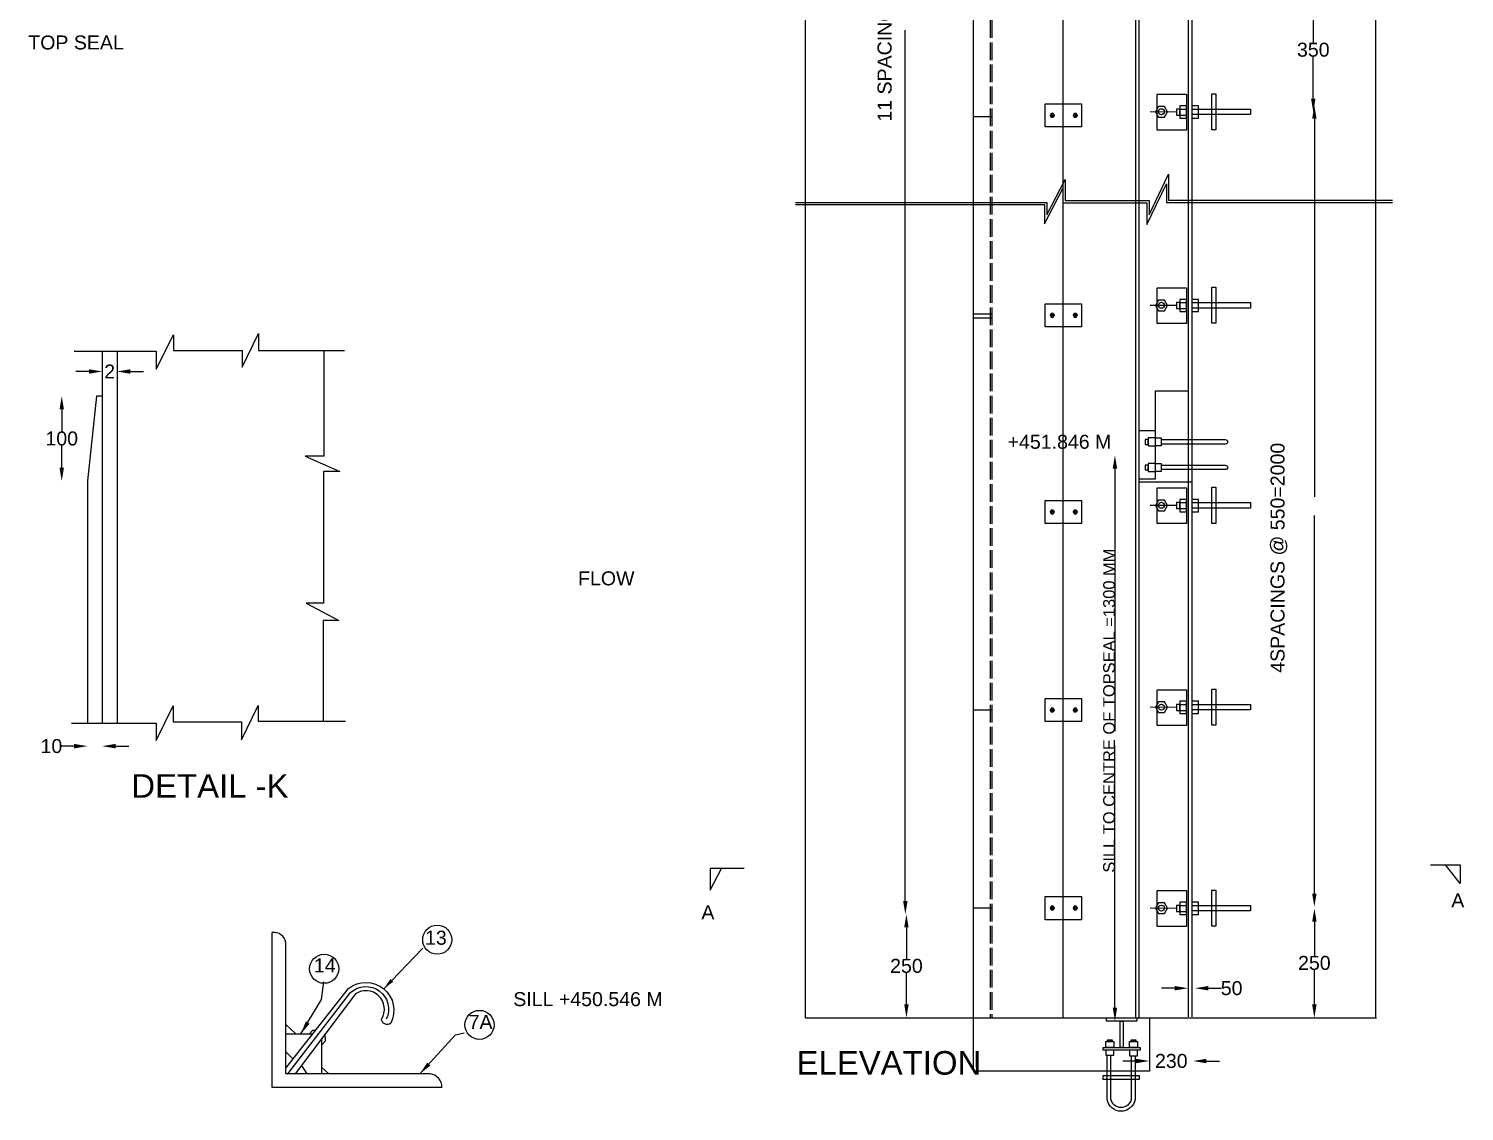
# Model space of a CAD drawing. Header units: inches. Extents: x 1509 to 4188, y -1217 to 874.
# Drawn here: x 2502 to 3477, y -643 to 92 of the extents above; entities that cross this region are included whole.
import ezdxf

# ---------------------------------------------------------------- set-up
doc = ezdxf.new("R2010")
doc.units = ezdxf.units.IN
doc.header["$MEASUREMENT"] = 0
doc.linetypes.add('ACAD_ISO02W100', pattern=[15, 12, -3])
doc.layers.add('DIMENSIONS', color=7, linetype='Continuous')
doc.layers.add('TEXT', color=1, linetype='Continuous')
doc.styles.get("Standard").update_dxf_attribs({"font": 'arial.ttf', "height": 9.5})
doc.dimstyles.get("Standard").update_dxf_attribs({"dimtxt": 11, "dimasz": 9, "dimexe": 0.18, "dimexo": 0.0625, "dimgap": 0.09, "dimtad": 0, "dimtih": 1, "dimtoh": 1, "dimdec": 4, "dimzin": 0, "dimdsep": 46, "dimtxsty": 'Standard', "dimcen": 0.09, "dimse1": 1, "dimse2": 1, "dimadec": 0, "dimazin": 0, "dimtfac": 1, "dimtdec": 4, "dimtofl": 0, "dimtmove": 0, "dimatfit": 3, "dimfxl": 1, "dimtolj": 1, "dimtzin": 0, "dimarcsym": 0})

# ---------------------------------------------------------------- blocks, each defined once
blk = doc.blocks.new('*D18')
at = {"layer": 'Defpoints', "color": 0, "transparency": 16777216}
for p in [(3289.8, 120.34), (3284.19, 35.8), (3374.86, 35.8)]:
    blk.add_point(p, dxfattribs=at)
at = {"layer": 'DIMENSIONS', "color": 0, "lineweight": -2, "transparency": 16777216}
for p, q in [((3374.86, 111.34), (3374.86, 83.01)), ((3374.86, 44.8), (3374.86, 73.13))]:
    blk.add_line(p, q, dxfattribs=at)
at = {"layer": 'DIMENSIONS', "color": 0, "transparency": 16777216}
for points in [[(3373.36, 111.34), (3376.36, 111.34), (3374.86, 120.34)], [(3373.36, 44.8), (3376.36, 44.8), (3374.86, 35.8)]]:
    blk.add_solid(points, dxfattribs=at)
at = {"layer": 'DIMENSIONS', "color": 0, "transparency": 16777216, "insert": (3374.86, 78.07), "char_height": 9.5, "attachment_point": 5}
blk.add_mtext('\\A1;350', dxfattribs=at)
blk = doc.blocks.new('*D19')
at = {"layer": 'Defpoints', "color": 0, "transparency": 16777216}
for p in [(3296.93, -505.03), (3296.93, -579.33), (3375.61, -579.33)]:
    blk.add_point(p, dxfattribs=at)
at = {"layer": 'DIMENSIONS', "color": 0, "lineweight": -2, "transparency": 16777216}
for p, q in [((3375.61, -514.03), (3375.61, -537.24)), ((3375.61, -570.33), (3375.61, -547.12))]:
    blk.add_line(p, q, dxfattribs=at)
at = {"layer": 'DIMENSIONS', "color": 0, "transparency": 16777216}
for points in [[(3374.11, -514.03), (3377.11, -514.03), (3375.61, -505.03)], [(3374.11, -570.33), (3377.11, -570.33), (3375.61, -579.33)]]:
    blk.add_solid(points, dxfattribs=at)
at = {"layer": 'DIMENSIONS', "color": 0, "transparency": 16777216, "insert": (3375.61, -542.18), "char_height": 9.5, "attachment_point": 5}
blk.add_mtext('\\A1;250', dxfattribs=at)
blk = doc.blocks.new('*D21')
at = {"layer": 'Defpoints', "color": 0, "transparency": 16777216}
for p in [(3097.8, -509.04), (3097.8, -579.33), (3098.55, -579.33)]:
    blk.add_point(p, dxfattribs=at)
at = {"layer": 'DIMENSIONS', "color": 0, "lineweight": -2, "transparency": 16777216}
for p, q in [((3098.55, -518.04), (3098.55, -539.24)), ((3098.55, -570.33), (3098.55, -549.12))]:
    blk.add_line(p, q, dxfattribs=at)
at = {"layer": 'DIMENSIONS', "color": 0, "transparency": 16777216}
for points in [[(3097.05, -518.04), (3100.05, -518.04), (3098.55, -509.04)], [(3097.05, -570.33), (3100.05, -570.33), (3098.55, -579.33)]]:
    blk.add_solid(points, dxfattribs=at)
at = {"layer": 'DIMENSIONS', "color": 0, "transparency": 16777216, "insert": (3098.55, -544.18), "char_height": 9.5, "attachment_point": 5}
blk.add_mtext('\\A1;250', dxfattribs=at)
blk = doc.blocks.new('*D22')
at = {"layer": 'Defpoints', "color": 0, "transparency": 16777216}
for p in [(3254.03, -197.4), (3240.18, -581.58), (3245.84, -581.58)]:
    blk.add_point(p, dxfattribs=at)
at = {"layer": 'DIMENSIONS', "color": 0, "lineweight": -2, "transparency": 16777216}
for p, q in [((3240.18, -206.4), (3240.18, -384.65)), ((3240.18, -572.58), (3240.18, -394.33))]:
    blk.add_line(p, q, dxfattribs=at)
at = {"layer": 'DIMENSIONS', "color": 0, "transparency": 16777216}
for points in [[(3238.68, -206.4), (3241.68, -206.4), (3240.18, -197.4)], [(3238.68, -572.58), (3241.68, -572.58), (3240.18, -581.58)]]:
    blk.add_solid(points, dxfattribs=at)
at = {"layer": 'DIMENSIONS', "color": 0, "transparency": 16777216, "insert": (3240.18, -389.49), "char_height": 9.5, "attachment_point": 5}
blk.add_mtext('\\A1;  ', dxfattribs=at)
blk = doc.blocks.new('*D23')
at = {"layer": 'Defpoints', "color": 0, "transparency": 16777216}
for p in [(3289.8, -559.31), (3294.56, -559.31), (3294.56, -559.31)]:
    blk.add_point(p, dxfattribs=at)
at = {"layer": 'DIMENSIONS', "color": 0, "lineweight": -2, "transparency": 16777216}
for p, q in [((3280.8, -559.31), (3271.8, -559.31)), ((3303.56, -559.31), (3312.56, -559.31))]:
    blk.add_line(p, q, dxfattribs=at)
at = {"layer": 'DIMENSIONS', "color": 0, "transparency": 16777216}
for points in [[(3280.8, -557.81), (3280.8, -560.81), (3289.8, -559.31)], [(3303.56, -557.81), (3303.56, -560.81), (3294.56, -559.31)]]:
    blk.add_solid(points, dxfattribs=at)
at = {"layer": 'DIMENSIONS', "color": 0, "transparency": 16777216, "insert": (3319.43, -559.31), "char_height": 9.5, "attachment_point": 5}
blk.add_mtext('\\A1;50', dxfattribs=at)
blk = doc.blocks.new('*D24')
at = {"layer": 'Defpoints', "color": 0, "transparency": 16777216}
for p in [(3263.58, -579.33), (3293.28, -579.33), (3293.28, -608.73)]:
    blk.add_point(p, dxfattribs=at)
at = {"layer": 'DIMENSIONS', "color": 0, "lineweight": -2, "transparency": 16777216}
for p, q in [((3254.58, -608.73), (3245.58, -608.73)), ((3302.28, -608.73), (3311.28, -608.73))]:
    blk.add_line(p, q, dxfattribs=at)
at = {"layer": 'DIMENSIONS', "color": 0, "transparency": 16777216}
for points in [[(3254.58, -607.23), (3254.58, -610.23), (3263.58, -608.73)], [(3302.28, -607.23), (3302.28, -610.23), (3293.28, -608.73)]]:
    blk.add_solid(points, dxfattribs=at)
at = {"layer": 'DIMENSIONS', "color": 0, "transparency": 16777216, "insert": (3278.43, -608.73), "char_height": 9.5, "attachment_point": 5}
blk.add_mtext('\\A1;230', dxfattribs=at)
blk = doc.blocks.new('*D37')
at = {"layer": 'Defpoints', "color": 0, "transparency": 16777216}
for p in [(2552.39, -140.43), (2562.43, -140.43), (2562.43, -140.43)]:
    blk.add_point(p, dxfattribs=at)
at = {"layer": 'DIMENSIONS', "color": 0, "lineweight": -2, "transparency": 16777216}
for p, q in [((2543.39, -140.43), (2534.39, -140.43)), ((2571.43, -140.43), (2580.43, -140.43))]:
    blk.add_line(p, q, dxfattribs=at)
at = {"layer": 'DIMENSIONS', "color": 0, "transparency": 16777216}
for points in [[(2543.39, -138.93), (2543.39, -141.93), (2552.39, -140.43)], [(2571.43, -138.93), (2571.43, -141.93), (2562.43, -140.43)]]:
    blk.add_solid(points, dxfattribs=at)
at = {"layer": 'DIMENSIONS', "color": 0, "transparency": 16777216, "insert": (2557.41, -140.43), "char_height": 9.5, "attachment_point": 5}
blk.add_mtext('\\A1;2', dxfattribs=at)
blk = doc.blocks.new('*D38')
at = {"layer": 'Defpoints', "color": 0, "transparency": 16777216}
for p in [(2550.48, -157.15), (2524.86, -214.8), (2542.3, -214.8)]:
    blk.add_point(p, dxfattribs=at)
at = {"layer": 'DIMENSIONS', "color": 0, "lineweight": -2, "transparency": 16777216}
for p, q in [((2524.86, -166.15), (2524.86, -181.03)), ((2524.86, -205.8), (2524.86, -190.91))]:
    blk.add_line(p, q, dxfattribs=at)
at = {"layer": 'DIMENSIONS', "color": 0, "transparency": 16777216}
for points in [[(2523.36, -166.15), (2526.36, -166.15), (2524.86, -157.15)], [(2523.36, -205.8), (2526.36, -205.8), (2524.86, -214.8)]]:
    blk.add_solid(points, dxfattribs=at)
at = {"layer": 'DIMENSIONS', "color": 0, "transparency": 16777216, "insert": (2524.86, -185.97), "char_height": 9.5, "attachment_point": 5}
blk.add_mtext('\\A1;100', dxfattribs=at)
blk = doc.blocks.new('*D39')
at = {"layer": 'Defpoints', "color": 0, "transparency": 16777216}
for p in [(2542.3, -379.18), (2552.39, -379.18), (2552.39, -394.88)]:
    blk.add_point(p, dxfattribs=at)
at = {"layer": 'DIMENSIONS', "color": 0, "lineweight": -2, "transparency": 16777216}
for p, q in [((2533.3, -394.88), (2524.3, -394.88)), ((2561.39, -394.88), (2570.39, -394.88))]:
    blk.add_line(p, q, dxfattribs=at)
at = {"layer": 'DIMENSIONS', "color": 0, "transparency": 16777216}
for points in [[(2533.3, -393.38), (2533.3, -396.38), (2542.3, -394.88)], [(2561.39, -393.38), (2561.39, -396.38), (2552.39, -394.88)]]:
    blk.add_solid(points, dxfattribs=at)
at = {"layer": 'DIMENSIONS', "color": 0, "transparency": 16777216, "insert": (2517.87, -394.88), "char_height": 9.5, "attachment_point": 5}
blk.add_mtext('\\A1;10', dxfattribs=at)

msp = doc.modelspace()

# ---------------------------------------------------------------- linework, layer by layer
at = {"color": 0}
for points in [[(3030.09831, -579.32854), (3030.09831, 773.12167)], [(3030.09831, 773.12167), (3417.1712, 773.12167), (3417.1712, -579.32854)], [(3263.57864, -579.32854), (3263.57864, -615.54381), (3144.0044, -615.54381), (3144.0044, 773.12167)], [(3254.02899, 773.12167), (3254.02899, -579.32854)], [(3256.36881, 773.12167), (3256.36881, -579.32854)], [(3289.79792, 773.12167), (3289.79792, -578.65852)], [(3292.42737, 773.12167), (3292.42737, -578.65852)], [(3205.10711, -579.32854), (3205.10711, 765.93827)], [(3144.0044, 32.83973), (3156.57792, 32.83973)], [(3281.89296, 35.79508), (3264.05197, 35.90547)], [(3284.18788, 37.8279), (3288.687, 37.8279)], [(3284.18788, 33.76226), (3288.687, 33.76226)], [(3292.42737, 37.80991), (3332.21775, 37.80991), (3332.21775, 34.07513), (3292.42737, 34.07513)], [(3023.26956, -25.60958), (3193.80918, -25.60958), (3193.80918, -34.04062), (3206.35559, -9.92842), (3206.35559, -24.39574), (3263.30765, -24.39574), (3263.30765, -33.96212), (3276.58729, -6.43303), (3276.58729, -24.12665), (3428.7043, -24.12665)], [(3023.26956, -27.10613), (3192.31262, -27.10613), (3192.31262, -40.15896), (3204.85904, -16.04676), (3204.85904, -25.8923), (3261.8111, -25.8923), (3261.8111, -40.50903), (3275.09074, -12.97993), (3275.09074, -25.6232), (3428.7043, -25.6232)], [(3281.89296, -95.65896), (3264.05197, -95.54857)], [(3284.18788, -93.62614), (3288.687, -93.62614)], [(3292.42737, -93.64412), (3332.21775, -93.64412), (3332.21775, -97.3789), (3292.42737, -97.3789)], [(3144.0044, -101.30901), (3156.57792, -101.30901)], [(3144.0044, -103.96668), (3156.57792, -103.96668)], [(3284.18788, -97.69178), (3288.687, -97.69178)], [(2533.31172, -126.52274), (2589.06812, -126.52274), (2589.06812, -138.79173), (2600.87416, -115.53785), (2600.87416, -126.23875), (2647.47579, -126.23875), (2647.47579, -137.53264), (2658.46681, -114.65372), (2658.46681, -126.11616), (2716.91664, -126.11616)], [(2552.39334, -126.52274), (2552.39334, -379.18313)], [(2562.42849, -126.52274), (2562.42849, -379.18313)], [(2702.85543, -126.11616), (2702.85543, -197.98219), (2690.29543, -197.98219), (2713.62688, -208.44574), (2702.66193, -208.44574), (2702.66193, -297.80097), (2690.93483, -297.80097), (2713.08465, -309.62831), (2702.52829, -309.62831), (2702.52829, -377.95794)], [(3267.64686, -180.79977), (3267.64686, -153.67767), (3289.79792, -153.67767)], [(2552.39334, -157.14561), (2548.5598, -157.14561), (2542.29971, -214.79709), (2542.29971, -379.18313)], [(3256.36881, -213.29306), (3267.64686, -213.29306), (3267.64686, -180.79977), (3256.36881, -180.79977)], [(3256.36881, -215.43876), (3292.42737, -215.43876)], [(3281.89296, -231.51922), (3264.05197, -231.40883)], [(3284.18788, -229.4864), (3288.687, -229.4864)], [(3284.18788, -233.55204), (3288.687, -233.55204)], [(3292.42737, -229.50438), (3332.21775, -229.50438), (3332.21775, -233.23916), (3292.42737, -233.23916)], [(2531.54761, -379.18313), (2589.00649, -379.18313), (2589.00649, -391.0668), (2600.61668, -367.4772), (2600.61668, -378.41017), (2646.84711, -378.41017), (2646.84711, -390.54637), (2658.31063, -367.16785), (2658.31063, -377.95794), (2717.66511, -377.95794)], [(3144.0044, -370.1125), (3156.57792, -370.1125)], [(3281.89296, -368.60185), (3264.05197, -368.49146)], [(3284.18788, -366.56903), (3288.687, -366.56903)], [(3292.42737, -366.58702), (3332.21775, -366.58702), (3332.21775, -370.3218), (3292.42737, -370.3218)], [(3284.18788, -370.63467), (3288.687, -370.63467)], [(3144.0044, -504.64149), (3156.57792, -504.64149)], [(3281.89296, -505.08386), (3264.05197, -504.97347)], [(3284.18788, -503.05104), (3288.687, -503.05104)], [(3292.42737, -503.06903), (3332.21775, -503.06903), (3332.21775, -506.8038), (3292.42737, -506.8038)], [(3284.18788, -507.11668), (3288.687, -507.11668)], [(2782.95994, -626.78691), (2667.80245, -626.78691), (2667.80245, -521.37184)], [(2775.03869, -617.47885), (2677.11052, -617.47885), (2677.11052, -528.21031)], [(2683.77401, -590.19551), (2677.11052, -583.9962)], [(3030.09831, -579.32854), (3417.72383, -579.32854)], [(2677.11052, -590.17342), (2695.49559, -590.23437)], [(2693.23342, -590.22687), (2695.38793, -587.68074), (2697.43754, -587.76139)], [(2701.23755, -597.98035), (2703.89007, -595.03692), (2703.86681, -590.33191)], [(2701.23755, -593.82438), (2701.23755, -617.47885)], [(2682.01994, -607.39491), (2677.11052, -602.44639)], [(2687.65049, -611.87219), (2691.27708, -617.47885)], [(2701.23755, -612.88249), (2706.31619, -617.47885)]]:
    msp.add_lwpolyline(points, dxfattribs=at)
at = {"color": 0, "linetype": 'ACAD_ISO02W100'}
for points in [[(3155.45776, 773.12167), (3155.45776, -579.32854)], [(3156.57792, 773.12167), (3156.57792, -579.32854)]]:
    msp.add_lwpolyline(points, dxfattribs=at)
at = {"color": 0}
for points in [[(3192.79426, 41.3436), (3217.41996, 41.3436), (3217.41996, 25.63178), (3192.79426, 25.63178)], [(3269.67113, 39.49694), (3267.60238, 35.90547), (3269.67832, 32.31815), (3273.823, 32.3223), (3275.89175, 35.91378), (3273.81581, 39.5011)], [(3288.687, 23.54159), (3268.92236, 23.54159), (3268.92236, 47.85981), (3288.687, 47.85981)], [(3288.687, 40.0171), (3284.18788, 40.0171), (3284.18788, 31.67731), (3288.687, 31.67731)], [(3296.92649, 40.0171), (3292.42737, 40.0171), (3292.42737, 31.67731), (3296.92649, 31.67731)], [(3305.89558, 48.2357), (3308.74236, 48.2357), (3308.74236, 23.74875), (3305.89558, 23.74875)], [(3196.88119, 34.73632), (3196.16721, 33.4997), (3196.88116, 32.26306), (3198.3091, 32.26304), (3199.02308, 33.49966), (3198.30913, 34.73631)], [(3212.51136, 34.73632), (3211.79737, 33.4997), (3212.51133, 32.26306), (3213.93927, 32.26304), (3214.65325, 33.49966), (3213.9393, 34.73631)], [(3284.18788, 37.8279), (3281.89296, 37.8279), (3281.89296, 33.76226), (3284.18788, 33.76226)], [(3288.687, -107.91245), (3268.92236, -107.91245), (3268.92236, -83.59423), (3288.687, -83.59423)], [(3305.89558, -83.21833), (3308.74236, -83.21833), (3308.74236, -107.70529), (3305.89558, -107.70529)], [(3192.79426, -94.399), (3217.41996, -94.399), (3217.41996, -110.11083), (3192.79426, -110.11083)], [(3269.67113, -91.95709), (3267.60238, -95.54857), (3269.67832, -99.13589), (3273.823, -99.13173), (3275.89175, -95.54026), (3273.81581, -91.95294)], [(3284.18788, -93.62614), (3281.89296, -93.62614), (3281.89296, -97.69178), (3284.18788, -97.69178)], [(3288.687, -91.43694), (3284.18788, -91.43694), (3284.18788, -99.77673), (3288.687, -99.77673)], [(3296.92649, -91.43694), (3292.42737, -91.43694), (3292.42737, -99.77673), (3296.92649, -99.77673)], [(3196.88119, -101.00628), (3196.16721, -102.2429), (3196.88116, -103.47954), (3198.3091, -103.47956), (3199.02308, -102.24294), (3198.30913, -101.0063)], [(3212.51136, -101.00628), (3211.79737, -102.2429), (3212.51133, -103.47954), (3213.93927, -103.47956), (3214.65325, -102.24294), (3213.9393, -101.0063)], [(3262.75177, -186.60315), (3260.64053, -186.60315), (3260.64053, -189.9438), (3262.75177, -189.9438)], [(3267.64686, -185.43099), (3262.75177, -185.43099), (3262.75177, -190.99875), (3267.64686, -190.99875)], [(3267.64686, -185.43099), (3271.66592, -185.43099), (3271.66592, -190.99875), (3267.64686, -190.99875)], [(3262.75177, -203.97811), (3260.64053, -203.97811), (3260.64053, -207.31877), (3262.75177, -207.31877)], [(3267.64686, -202.80595), (3262.75177, -202.80595), (3262.75177, -208.37371), (3267.64686, -208.37371)], [(3267.64686, -202.80595), (3271.66592, -202.80595), (3271.66592, -208.37371), (3267.64686, -208.37371)], [(3288.687, -243.77271), (3268.92236, -243.77271), (3268.92236, -219.45449), (3288.687, -219.45449)], [(3305.89558, -219.07859), (3308.74236, -219.07859), (3308.74236, -243.56555), (3305.89558, -243.56555)], [(3192.79426, -227.98672), (3217.41996, -227.98672), (3217.41996, -243.69855), (3192.79426, -243.69855)], [(3269.67113, -227.81735), (3267.60238, -231.40883), (3269.67832, -234.99615), (3273.823, -234.99199), (3275.89175, -231.40052), (3273.81581, -227.8132)], [(3284.18788, -229.4864), (3281.89296, -229.4864), (3281.89296, -233.55204), (3284.18788, -233.55204)], [(3288.687, -227.2972), (3284.18788, -227.2972), (3284.18788, -235.63699), (3288.687, -235.63699)], [(3296.92649, -227.2972), (3292.42737, -227.2972), (3292.42737, -235.63699), (3296.92649, -235.63699)], [(3196.88119, -234.594), (3196.16721, -235.83062), (3196.88116, -237.06726), (3198.3091, -237.06728), (3199.02308, -235.83066), (3198.30913, -234.59402)], [(3212.51136, -234.594), (3211.79737, -235.83062), (3212.51133, -237.06726), (3213.93927, -237.06728), (3214.65325, -235.83066), (3213.9393, -234.59402)], [(3288.687, -380.85534), (3268.92236, -380.85534), (3268.92236, -356.53713), (3288.687, -356.53713)], [(3305.89558, -356.16123), (3308.74236, -356.16123), (3308.74236, -380.64819), (3305.89558, -380.64819)], [(3192.79426, -362.52472), (3217.41996, -362.52472), (3217.41996, -378.23654), (3192.79426, -378.23654)], [(3196.88119, -369.13199), (3196.16721, -370.36862), (3196.88116, -371.60526), (3198.3091, -371.60528), (3199.02308, -370.36865), (3198.30913, -369.13201)], [(3212.51136, -369.13199), (3211.79737, -370.36862), (3212.51133, -371.60526), (3213.93927, -371.60528), (3214.65325, -370.36865), (3213.9393, -369.13201)], [(3269.67113, -364.89999), (3267.60238, -368.49146), (3269.67832, -372.07879), (3273.823, -372.07463), (3275.89175, -368.48315), (3273.81581, -364.89583)], [(3284.18788, -366.56903), (3281.89296, -366.56903), (3281.89296, -370.63467), (3284.18788, -370.63467)], [(3288.687, -364.37984), (3284.18788, -364.37984), (3284.18788, -372.71962), (3288.687, -372.71962)], [(3296.92649, -364.37984), (3292.42737, -364.37984), (3292.42737, -372.71962), (3296.92649, -372.71962)], [(3192.79426, -497.04171), (3217.41996, -497.04171), (3217.41996, -512.75353), (3192.79426, -512.75353)], [(3288.687, -517.33735), (3268.92236, -517.33735), (3268.92236, -493.01913), (3288.687, -493.01913)], [(3305.89558, -492.64324), (3308.74236, -492.64324), (3308.74236, -517.13019), (3305.89558, -517.13019)], [(3196.88119, -503.64898), (3196.16721, -504.88561), (3196.88116, -506.12225), (3198.3091, -506.12227), (3199.02308, -504.88564), (3198.30913, -503.649)], [(3212.51136, -503.64898), (3211.79737, -504.88561), (3212.51133, -506.12225), (3213.93927, -506.12227), (3214.65325, -504.88564), (3213.9393, -503.649)], [(3269.67113, -501.38199), (3267.60238, -504.97347), (3269.67832, -508.56079), (3273.823, -508.55664), (3275.89175, -504.96516), (3273.81581, -501.37784)], [(3284.18788, -503.05104), (3281.89296, -503.05104), (3281.89296, -507.11668), (3284.18788, -507.11668)], [(3288.687, -500.86184), (3284.18788, -500.86184), (3284.18788, -509.20163), (3288.687, -509.20163)], [(3296.92649, -500.86184), (3292.42737, -500.86184), (3292.42737, -509.20163), (3296.92649, -509.20163)], [(3234.35916, -579.32854), (3255.09971, -579.32854), (3255.09971, -581.58499), (3234.35916, -581.58499)], [(3243.70033, -581.58499), (3245.83771, -581.58499), (3245.83771, -599.57388), (3243.70033, -599.57388)], [(3238.28894, -595.45318), (3235.00459, -595.45318), (3235.00459, -594.46104), (3238.28894, -594.46104)], [(3254.32035, -595.45318), (3251.23307, -595.45318), (3251.23307, -594.33205), (3254.32035, -594.33205)], [(3257.1902, -601.26791), (3232.20937, -601.26791), (3232.20937, -599.57388), (3257.1902, -599.57388)], [(3239.30214, -599.57388), (3233.9491, -599.57388), (3233.9491, -595.45318), (3239.30214, -595.45318)], [(3239.30214, -601.26791), (3234.00004, -601.26791), (3234.00004, -604.68198), (3239.30214, -604.68198)], [(3255.40585, -599.57388), (3249.9636, -599.57388), (3249.9636, -595.45318), (3255.40585, -595.45318)], [(3255.40585, -601.26791), (3250.01564, -601.26791), (3250.01564, -605.12968), (3255.40585, -605.12968)], [(3256.82959, -618.82166), (3231.84215, -618.82166), (3231.84215, -621.16297), (3256.82959, -621.16297)]]:
    msp.add_lwpolyline(points, close=True, dxfattribs=at)
for points in [[(3271.66592, -186.69463), (3315.10534, -186.69463, -1), (3315.10534, -189.72397), (3271.66592, -189.72397)], [(3271.66592, -204.06959), (3315.10534, -204.06959, -1), (3315.10534, -207.09894), (3271.66592, -207.09894)], [(2677.11052, -613.6468), (2719.66256, -559.45897, -0.810299218), (2748.27227, -583.10762, -0.618763908), (2742.109, -580.21807, 0.809616411), (2724.30403, -563.18497), (2683.42959, -617.47885)], [(2678.35798, -617.47885), (2720.99356, -562.23035, -0.829429353), (2745.24171, -580.40475, -2.942902944)], [(3253.81052, -605.12968), (3253.81052, -634.7651, -0.855705657), (3234.84741, -634.7651), (3234.84741, -604.68198)], [(3251.23928, -605.12968), (3251.23928, -634.5495, -0.833215139), (3237.41865, -634.5495), (3237.41865, -604.68198)]]:
    msp.add_lwpolyline(points, format="xyb", dxfattribs=at)
for centre, radius in [((3197.59898, 33.49587), 1.18671), ((3197.59898, 33.49587), 0.61663), ((3213.22915, 33.49587), 1.18671), ((3213.22915, 33.49587), 0.61663), ((3271.75613, 35.98814), 2.03704), ((3271.75613, -95.46589), 2.03704), ((3197.59898, -102.24673), 1.18671), ((3197.59898, -102.24673), 0.61663), ((3213.22915, -102.24673), 1.18671), ((3213.22915, -102.24673), 0.61663), ((3271.75613, -231.32615), 2.03704), ((3197.59898, -235.83445), 1.18671), ((3197.59898, -235.83445), 0.61663), ((3213.22915, -235.83445), 1.18671), ((3213.22915, -235.83445), 0.61663), ((3197.59898, -370.37244), 1.18671), ((3197.59898, -370.37244), 0.61663), ((3213.22915, -370.37244), 1.18671), ((3213.22915, -370.37244), 0.61663), ((3271.75613, -368.40879), 2.03704), ((3197.59898, -504.88943), 1.18671), ((3197.59898, -504.88943), 0.61663), ((3213.22915, -504.88943), 1.18671), ((3213.22915, -504.88943), 0.61663), ((3271.75613, -504.89079), 2.03704)]:
    msp.add_circle(centre, radius, dxfattribs=at)
for centre, radius, start, end in [((2668.58531, -530.06027), 8.72362, 12.24323328, 95.14863565), ((2774.20588, -626.21214), 8.77292, 356.24348631, 84.55270443)]:
    msp.add_arc(centre, radius, start, end, dxfattribs=at)
at = {"layer": 'DIMENSIONS', "color": 0}
for p, q in [((3097.80229, -500.03812), (3097.80229, 91.34944)), ((3375.61393, 31.29508), (3375.61393, -225.51805)), ((3375.61393, -494.97913), (3375.61393, -238.16599))]:
    msp.add_line(p, q, dxfattribs=at)
for points in [[(3454.4142, -475.488), (3474.72291, -475.488), (3474.72291, -488.18874), (3464.56855, -475.488)], [(2988.28344, -478.04519), (2965.2165, -478.04519), (2965.2165, -492.70635), (2972.97634, -478.04519)]]:
    msp.add_lwpolyline(points, dxfattribs=at)
for centre in [(2779.88907, -526.32123), (2703.12537, -546.09296), (2808.56586, -584.19579)]:
    msp.add_circle(centre, 9.87871, dxfattribs=at)
for points in [[(3374.11393, 31.29508), (3377.11393, 31.29508), (3375.61393, 40.29508)], [(3374.11393, -494.97913), (3377.11393, -494.97913), (3375.61393, -503.97913)], [(3096.30229, -500.03812), (3099.30229, -500.03812), (3097.80229, -509.03812)]]:
    msp.add_solid(points, dxfattribs=at)

# ---------------------------------------------------------------- texts
msp.add_text('SILL TO CENTRE OF TOPSEAL =1300 MM', height=8, rotation=90, dxfattribs=at).set_placement((3240.17909, -480.79883))
at = {"layer": 'DIMENSIONS', "color": 0, "char_height": 9.5, "attachment_point": 5, "rotation": 90}
for s, insert in [('\\A1;11 SPACINGS @ 550=5500', (3084.65887, 112.90356)), ('\\A1;4SPACINGS @ 550=2000', (3351.55314, -266.94187))]:
    msp.add_mtext(s, dxfattribs=dict(at, insert=insert))
at = {"layer": 'TEXT', "color": 0}
for s, height, p in [('  TOP SEAL ', 9.5, (2494.75978, 78.27943)), ('+451.846 M', 9.5, (3167.28773, -192.92905)), ('FLOW ', 9.5, (2875.53009, -285.66543)), ('DETAIL -K', 16, (2572.11499, -429.92156)), ('A', 9.5, (3468.6084, -504.38138)), ('A', 9.5, (2959.30494, -512.48361)), ('13', 9.5, (2771.57524, -529.73635)), ('14', 9.5, (2696.12365, -548.58273)), ('SILL +450.546 M', 9.5, (2831.53231, -571.46763)), ('7A', 9.5, (2801.21694, -586.94858)), ('ELEVATION', 16, (3023.9392, -618.00065))]:
    msp.add_text(s, height=height, dxfattribs=at).set_placement(p)

# ---------------------------------------------------------------- dimensions: what is measured, and where the dimension line sits
at = {"layer": 'DIMENSIONS', "color": 0}
for base, p1, p2, text, picture, middle in [((3374.86393, 35.79508), (3289.79792, 120.34339), (3284.18788, 35.79508), '350', '*D18', (3374.86393, 78.06923)), ((2524.85635, -214.79709), (2550.47657, -157.14561), (2542.29971, -214.79709), '100', '*D38', (2524.85635, -185.97135)), ((3240.17909, -581.58499), (3254.02899, -197.39688), (3245.83771, -581.58499), '  ', '*D22', (3240.17909, -389.49094)), ((3375.61393, -579.32854), (3296.92649, -505.03174), (3296.92649, -579.32854), '250', '*D19', (3375.61393, -542.18014)), ((3098.55229, -579.32854), (3097.80229, -509.03812), (3097.80229, -579.32854), '250', '*D21', (3098.55229, -544.18333))]:
    dim = msp.add_linear_dim(base=base, p1=p1, p2=p2, angle=90, text=text, dimstyle='Standard', dxfattribs=at)
    dim.commit()
    dim.dimension.update_dxf_attribs({"geometry": picture, "text_midpoint": middle})
for base, p1, p2, text, picture, middle in [((2562.42849, -140.43156), (2552.39334, -140.43156), (2562.42849, -140.43156), '2', '*D37', (2557.41091, -140.43156)), ((3294.55564, -559.31279), (3289.79792, -559.31279), (3294.55564, -559.31279), '50', '*D23', (3319.43367, -559.31279)), ((3293.27868, -608.73254), (3263.57864, -579.32854), (3293.27868, -579.32854), '230', '*D24', (3278.42866, -608.73254))]:
    dim = msp.add_linear_dim(base=base, p1=p1, p2=p2, text=text, dimstyle='Standard', dxfattribs=at)
    dim.commit()
    dim.dimension.update_dxf_attribs({"geometry": picture, "text_midpoint": middle})
dim = msp.add_linear_dim(base=(2552.39334, -394.88257), p1=(2542.29971, -379.18313), p2=(2552.39334, -379.18313), text='10', dimstyle='Standard', dxfattribs=at)
dim.commit()
dim.dimension.update_dxf_attribs({"geometry": '*D39', "text_midpoint": (2517.86882, -394.88257), "dimtype": 160})

# ---------------------------------------------------------------- leaders
at = {"color": 0}
msp.add_leader([(2743.54865, -559.69209), (2770.08353, -531.99115)], dimstyle='Standard', override={"dimasz": 8, "dimgap": 0.09, "dimtad": 0}, dxfattribs=at)
at = {"layer": 'DIMENSIONS', "color": 0}
for points in [[(2687.27108, -590.34737), (2701.30498, -566.85787), (2702.82673, -554.85964)], [(2768.05631, -617.47885), (2792.38477, -590.93927), (2798.22785, -589.66512)]]:
    msp.add_leader(points, dimstyle='Standard', override={"dimgap": 0.09, "dimtad": 0}, dxfattribs=at)

doc.saveas('drawing.dxf')
